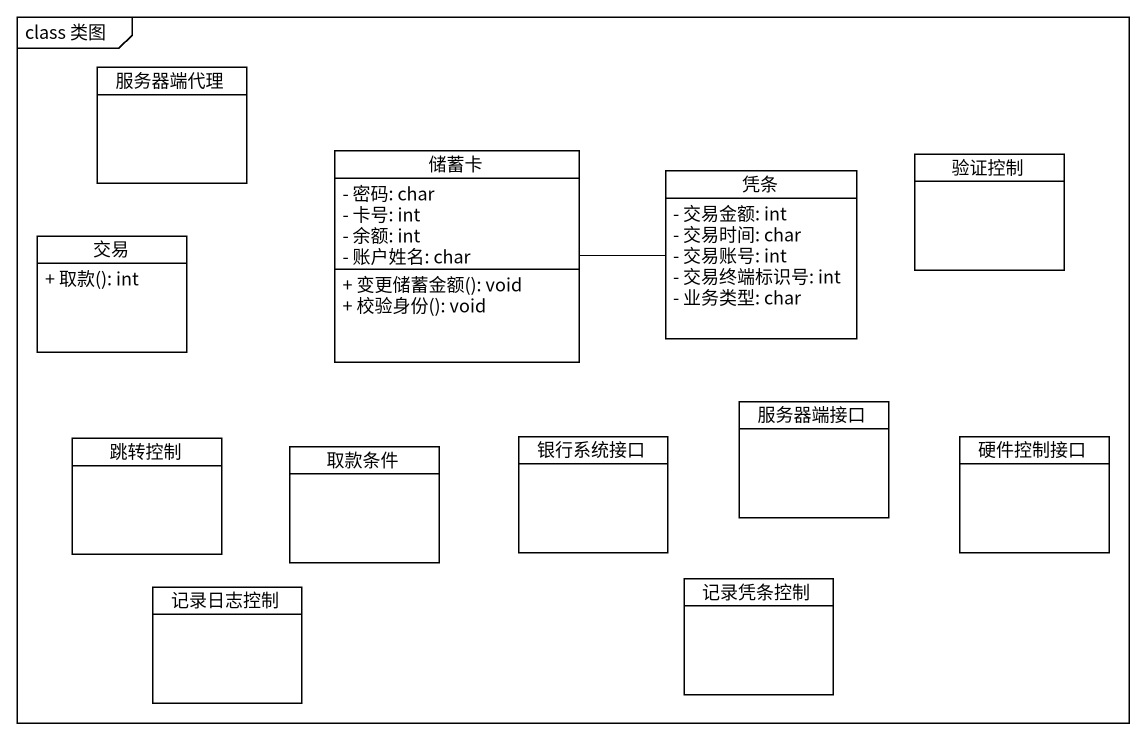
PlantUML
@startuml
mainframe class 类图
hide circle
hide empty members
skinparam classAttributeIconSize 0
class 服务器端代理
class 储蓄卡 {
  - 密码: char
  - 卡号: int
  - 余额: int
  - 账户姓名: char
  + 变更储蓄金额(): void
  + 校验身份(): void
}
class 凭条 {
  - 交易金额: int
  - 交易时间: char
  - 交易账号: int
  - 交易终端标识号: int
  - 业务类型: char
}
class 验证控制
class 交易 {
  + 取款(): int
}
class 跳转控制
class 银行系统接口
class 服务器端接口
class 硬件控制接口
class 取款条件
class 记录日志控制
class 记录凭条控制
储蓄卡 -right- 凭条
@enduml
